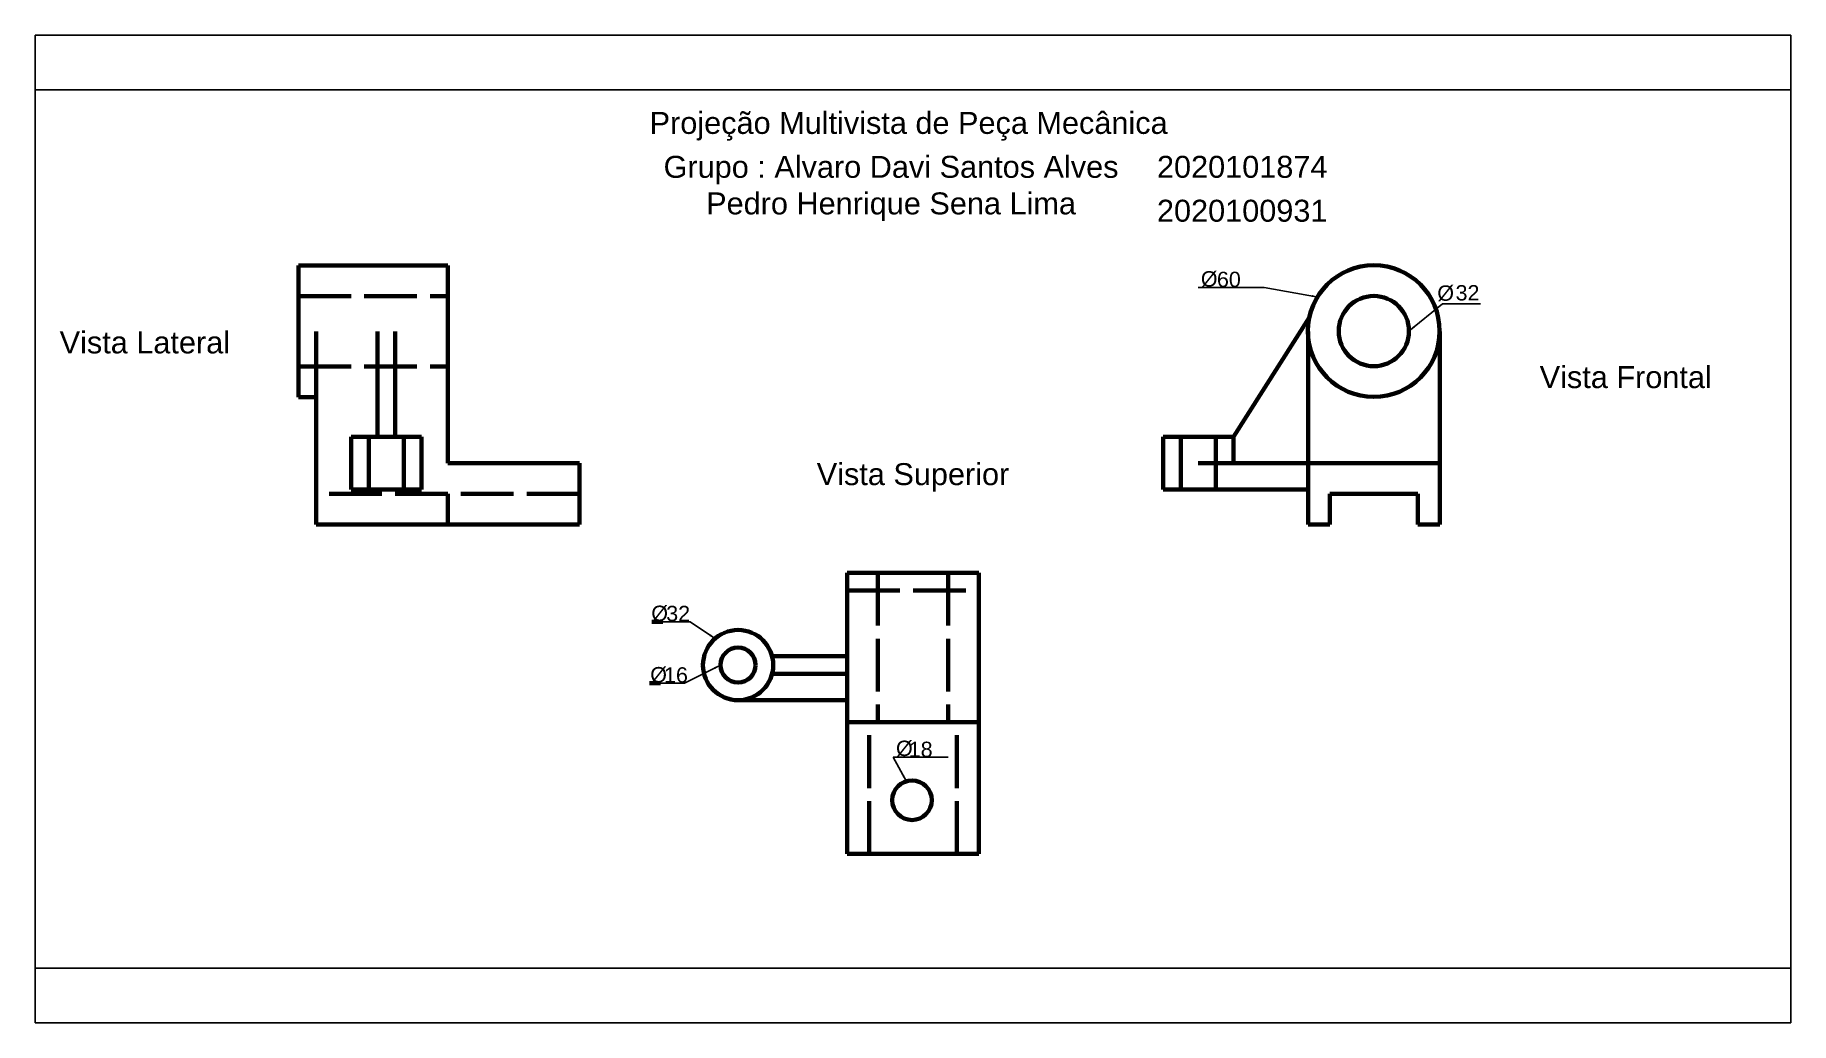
# Model space of a CAD drawing. Header units: centimetres. Extents: x -100 to 700, y -225 to 225.
import ezdxf

# ---------------------------------------------------------------- set-up
doc = ezdxf.new("R2010")
doc.units = ezdxf.units.CM
doc.header["$LTSCALE"] = 2
doc.linetypes.add('ACAD_ISO02W100', pattern=[15, 12, -3])
doc.layers.get('0').update_dxf_attribs({"color": 214, "lineweight": 25, "true_color": 0x800080})
for name, color, linetype, lineweight, true_color in [('Cotas', 1, 'Continuous', 200, 0xff0000), ('Linhas_Invisiveis', 252, 'ACAD_ISO02W100', 200, 0xa0a0a4), ('Linhas_Visiveis', 7, 'Continuous', 200, 0xffffff), ('Texto', 5, 'Continuous', 25, 0x0000ff)]:
    doc.layers.add(name, color=color, linetype=linetype, lineweight=lineweight, true_color=true_color)
doc.styles.get("Standard").update_dxf_attribs({"font": ''})
doc.styles.add('textstyle0', font='')
doc.styles.add('textstyle1', font='')
doc.styles.add('textstyle10', font='')
doc.styles.add('textstyle11', font='')
doc.styles.add('textstyle12', font='')
doc.styles.add('textstyle13', font='')
doc.styles.add('textstyle14', font='')
doc.styles.add('textstyle15', font='')
doc.styles.add('textstyle16', font='')
doc.styles.add('textstyle2', font='')
doc.styles.add('textstyle3', font='')
doc.styles.add('textstyle4', font='')
doc.styles.add('textstyle5', font='')
doc.styles.add('textstyle6', font='')
doc.styles.add('textstyle7', font='')
doc.styles.add('textstyle8', font='')
doc.styles.add('textstyle9', font='')
doc.styles.get('Standard').set_extended_font_data('txt')
doc.styles.get('textstyle0').set_extended_font_data('Arial')
doc.styles.get('textstyle1').set_extended_font_data('Arial')
doc.styles.get('textstyle10').set_extended_font_data('Arial')
doc.styles.get('textstyle11').set_extended_font_data('Arial')
doc.styles.get('textstyle12').set_extended_font_data('Arial')
doc.styles.get('textstyle13').set_extended_font_data('Arial')
doc.styles.get('textstyle14').set_extended_font_data('Arial')
doc.styles.get('textstyle15').set_extended_font_data('Arial')
doc.styles.get('textstyle16').set_extended_font_data('Arial')
doc.styles.get('textstyle2').set_extended_font_data('Arial')
doc.styles.get('textstyle3').set_extended_font_data('Arial')
doc.styles.get('textstyle4').set_extended_font_data('Arial')
doc.styles.get('textstyle5').set_extended_font_data('Arial')
doc.styles.get('textstyle6').set_extended_font_data('Arial')
doc.styles.get('textstyle7').set_extended_font_data('Arial')
doc.styles.get('textstyle8').set_extended_font_data('Arial')
doc.styles.get('textstyle9').set_extended_font_data('Arial')
doc.dimstyles.get("Standard").update_dxf_attribs({"dimtxt": 7, "dimasz": 3, "dimexe": 3, "dimexo": 1.5, "dimgap": 1.5, "dimtad": 1, "dimtxsty": 'Standard', "dimcen": 2.5, "dimadec": 0, "dimazin": 0, "dimtfac": 1, "dimtmove": 0, "dimatfit": 3, "dimfxl": 1, "dimarcsym": 0})

msp = doc.modelspace()

# ---------------------------------------------------------------- linework, layer by layer
for p, q in [((-100, 200), (-100, 225)), ((-100, 225), (700, 225)), ((700, 225), (700, 200)), ((-100, 200), (700, 200)), ((-100, -200), (-100, 200)), ((700, 200), (700, -200)), ((700, -200), (-100, -200)), ((-100, -200), (-100, -220)), ((700, -200), (700, -225)), ((-100, -220), (-100, -225)), ((700, -225), (-100, -225))]:
    msp.add_line(p, q)
at = {"layer": 'Cotas'}
for p, q in [((186, -42.3), (181, -42.3)), ((184.97, -70.3), (179.97, -70.3))]:
    msp.add_line(p, q, dxfattribs=at)
at = {"layer": 'Linhas_Invisiveis'}
for p, q in [((20, 106), (87.99, 106)), ((20, 74), (87.99, 74)), ((51.99, 42), (51.99, 18)), ((67.99, 18), (67.99, 42)), ((422, 42), (422, 18)), ((438, 42), (438, 30)), ((438, 30), (438, 18)), ((147.99, 16), (27.99, 16)), ((87.99, 16), (87.99, 2)), ((284, -20), (284, -88)), ((316, -20), (316, -88)), ((270, -28), (330, -28)), ((280, -148), (280, -88)), ((320, -148), (320, -88))]:
    msp.add_line(p, q, dxfattribs=at)
at = {"layer": 'Linhas_Visiveis'}
for p, q in [((87.99, 120), (20, 120)), ((20, 90.02), (20, 120)), ((87.99, 90), (87.99, 120)), ((480.65, 96.52), (446, 42)), ((20, 90.02), (20, 60.02)), ((27.99, 30), (27.99, 90)), ((55.99, 42), (55.99, 90)), ((63.99, 42), (63.99, 90)), ((87.99, 30), (87.99, 90)), ((480, 30), (480, 90)), ((540, 30), (540, 90)), ((27.99, 60), (19.99, 60)), ((43.99, 18), (43.99, 42)), ((43.99, 42), (75.99, 42)), ((43.99, 42), (59.99, 42)), ((43.99, 42), (59.99, 42)), ((75.99, 42), (75.99, 18)), ((414, 42), (446, 42)), ((414, 18), (414, 42)), ((446, 42), (446, 30)), ((27.99, 2), (27.99, 30)), ((147.99, 30), (87.99, 30)), ((147.99, 2), (147.99, 30)), ((446, 30), (430, 30)), ((446, 30), (480, 30)), ((540, 30), (480, 30)), ((480, 30), (480, 16)), ((540, 2), (540, 30)), ((75.99, 18), (43.99, 18)), ((480, 18), (414, 18)), ((480, 2), (480, 18)), ((480, 2), (480, 16)), ((490, 2), (490, 16)), ((490, 16), (530, 16)), ((530, 16), (530, 2)), ((49.99, 2), (27.99, 2)), ((57.99, 2), (49.99, 2)), ((65.99, 2), (57.99, 2)), ((87.99, 2), (65.99, 2)), ((147.99, 2), (87.99, 2)), ((480, 2), (490, 2)), ((530, 2), (540, 2)), ((330, -20), (270, -20)), ((270, -20), (270, -88)), ((284, -20), (300, -20)), ((330, -20), (330, -88)), ((236, -58), (235.85, -58)), ((270, -58), (236, -58)), ((236, -66), (235.85, -66)), ((270, -66), (236, -66)), ((270, -78), (220, -78)), ((330, -88), (270, -88)), ((270, -88), (270, -148)), ((330, -148), (330, -88)), ((270, -148), (330, -148))]:
    msp.add_line(p, q, dxfattribs=at)
for centre, radius in [((509.97, 90.16), 30), ((509.97, 90.16), 16), ((220.31, -62), 16), ((220.31, -62), 8), ((299.55, -123.59), 9)]:
    msp.add_circle(centre, radius, dxfattribs=at)

# ---------------------------------------------------------------- texts
at = {"layer": 'Cotas', "char_height": 7}
for s, insert, attachment_point, style in [('%%c', (434.96, 117.45), 2, 'textstyle12'), ('60', (443.92, 117.21), 2, 'textstyle7'), ('%%c', (542.7, 110.98), 2, 'textstyle11'), ('32', (552.66, 104.01), 8, 'textstyle8'), ('%%c', (184.56, -34.92), 2, 'textstyle13'), ('32', (193, -35), 2, 'textstyle10'), ('%%c', (184.08, -62.88), 2, 'textstyle14'), ('16', (192, -63), 2, 'textstyle9'), ('%%c', (296.06, -103.68), 8, 'textstyle15'), ('18', (303.5, -104), 8, 'textstyle16')]:
    msp.add_mtext(s, dxfattribs=dict(at, insert=insert, attachment_point=attachment_point, style=style))
at = {"layer": 'Texto', "char_height": 10}
for s, insert, attachment_point, style in [('Projeção Multivista de Peça Mecânica', (180, 190), 1, 'textstyle2'), ('Grupo : Alvaro Davi Santos Alves\\PPedro Henrique Sena Lima', (290, 170), 2, 'textstyle1'), ('2020101874', (450, 170), 2, 'textstyle4'), ('2020100931', (450, 150), 2, 'textstyle3'), ('Vista Lateral', (-50, 90), 2, 'textstyle0'), ('Vista Frontal', (624.75, 74.2), 2, 'textstyle6'), ('Vista Superior', (300, 30), 2, 'textstyle5')]:
    msp.add_mtext(s, dxfattribs=dict(at, insert=insert, attachment_point=attachment_point, style=style))

# ---------------------------------------------------------------- leaders
at = {"layer": 'Cotas'}
for points in [[(484.67, 105.64), (460, 110), (430, 110)], [(525.97, 90.16), (541.21, 102.64), (558.63, 102.64)], [(210, -50), (198.44, -42.3), (186, -42.3)], [(212.31, -62), (195.96, -70.3), (184.97, -70.3)], [(297, -115), (291, -104), (316, -104)]]:
    msp.add_leader(points, dimstyle='Standard', override={"dimscale": 1}, dxfattribs=at)

doc.saveas('drawing.dxf')
